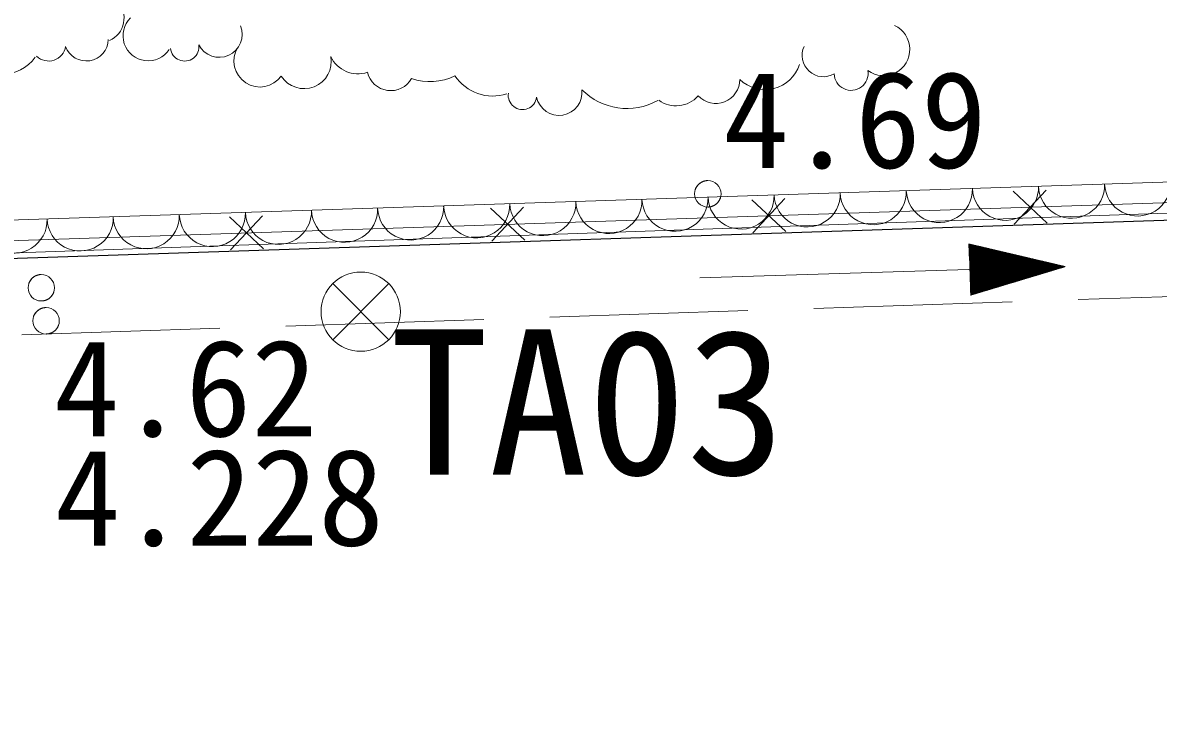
# Model space of a CAD drawing. Units: millimetres, scale not verified. Extents: x -205250 to 205250, y -143500 to 143500.
# Drawn here: x 18139 to 26735, y -17650 to -12355 of the extents above; entities that cross this region are included whole.
import ezdxf
from ezdxf.enums import TextEntityAlignment as Align

# ---------------------------------------------------------------- set-up
doc = ezdxf.new("R2010")
doc.units = ezdxf.units.MM
doc.header["$LTSCALE"] = 500
doc.linetypes.add('DOTTED', pattern=[1.75, 0.25, -1.5])
doc.linetypes.add('USER1', pattern=[4, 3, -1])
for name, color, linetype, lineweight in [('0-1_現況図面', 7, 'Continuous', 13), ('0-2_単点（標高）', 7, 'DOTTED', 18), ('0-3_トラバー基準点・ＫＢＭ', 7, 'Continuous', 13), ('0-5_用地区域', 7, 'Continuous', 25)]:
    doc.layers.add(name, color=color, linetype=linetype, lineweight=lineweight)
doc.styles.add('ＭＳ ゴシック', font='')
doc.styles.get('ＭＳ ゴシック').set_extended_font_data('MS Gothic')

msp = doc.modelspace()

# ---------------------------------------------------------------- linework, layer by layer
at = {"layer": '0-1_現況図面'}
for p, q in [((-24699.6, -15263), (62348, -12385.2)), ((64326, -12481), (-24661, -15410)), ((25635.9, -13629.4), (25894, -13871.1)), ((25885.8, -13621.2), (25644.1, -13879.3)), ((21930.8, -13751.4), (21689.2, -14009.5)), ((23658.4, -13694.5), (23916.5, -13936.1)), ((23908.3, -13686.3), (23666.7, -13944.4)), ((19703.5, -13824.7), (19961.5, -14066.3)), ((19953.3, -13816.5), (19711.7, -14074.5)), ((21680.9, -13759.6), (21939, -14001.2)), ((25300.7, -14030), (25303.1, -14030)), ((25300.8, -14031), (25307.4, -14031)), ((25300.8, -14032), (25311.6, -14032)), ((25300.8, -14033), (25315.9, -14033)), ((25300.9, -14034), (25320.1, -14034)), ((25300.9, -14035), (25324.4, -14035)), ((25300.9, -14036), (25328.6, -14036)), ((25301, -14037), (25332.9, -14037)), ((25301, -14038), (25337.2, -14038)), ((25301, -14039), (25341.4, -14039)), ((25301.1, -14040), (25345.7, -14040)), ((25301.1, -14041), (25349.9, -14041)), ((25301.1, -14042), (25354.2, -14042)), ((25301.2, -14043), (25358.4, -14043)), ((25301.2, -14044), (25362.7, -14044)), ((25301.2, -14045), (25366.9, -14045)), ((25301.2, -14046), (25371.2, -14046)), ((25301.3, -14047), (25375.5, -14047)), ((25301.3, -14048), (25379.7, -14048)), ((25301.3, -14049), (25384, -14049)), ((25301.4, -14050), (25388.2, -14050)), ((25301.4, -14051), (25392.5, -14051)), ((25301.4, -14052), (25396.7, -14052)), ((25301.5, -14053), (25401, -14053)), ((25301.5, -14054), (25405.2, -14054)), ((25301.5, -14055), (25409.5, -14055)), ((25301.6, -14056), (25413.8, -14056)), ((25301.6, -14057), (25418, -14057)), ((25301.6, -14058), (25422.3, -14058)), ((25301.6, -14059), (25426.5, -14059)), ((25301.7, -14060), (25430.8, -14060)), ((25301.7, -14061), (25435, -14061)), ((25301.7, -14062), (25439.3, -14062)), ((25301.8, -14063), (25443.5, -14063)), ((25301.8, -14064), (25447.8, -14064)), ((25301.8, -14065), (25452.1, -14065)), ((25301.9, -14066), (25456.3, -14066)), ((25301.9, -14067), (25460.6, -14067)), ((25301.9, -14068), (25464.8, -14068)), ((25302, -14069), (25469.1, -14069)), ((25302, -14070), (25473.3, -14070)), ((25302, -14071), (25477.6, -14071)), ((25302.1, -14072), (25481.8, -14072)), ((25302.1, -14073), (25486.1, -14073)), ((25302.1, -14074), (25490.4, -14074)), ((25302.1, -14075), (25494.6, -14075)), ((25302.2, -14076), (25498.9, -14076)), ((25302.2, -14077), (25503.1, -14077)), ((25302.2, -14078), (25507.4, -14078)), ((25302.3, -14079), (25511.6, -14079)), ((25302.3, -14080), (25515.9, -14080)), ((25302.3, -14081), (25520.1, -14081)), ((25302.4, -14082), (25524.4, -14082)), ((25302.4, -14083), (25528.7, -14083)), ((25302.4, -14084), (25532.9, -14084)), ((25302.5, -14085), (25537.2, -14085)), ((25302.5, -14086), (25541.4, -14086)), ((25302.5, -14087), (25545.7, -14087)), ((25302.5, -14088), (25549.9, -14088)), ((25302.6, -14089), (25554.2, -14089)), ((25302.6, -14090), (25558.4, -14090)), ((25302.6, -14091), (25562.7, -14091)), ((25302.7, -14092), (25567, -14092)), ((25302.7, -14093), (25571.2, -14093)), ((25302.7, -14094), (25575.5, -14094)), ((25302.8, -14095), (25579.7, -14095)), ((25302.8, -14096), (25584, -14096)), ((25302.8, -14097), (25588.2, -14097)), ((25302.9, -14098), (25592.5, -14098)), ((25302.9, -14099), (25596.7, -14099)), ((25302.9, -14100), (25601, -14100)), ((25302.9, -14101), (25605.3, -14101)), ((25303, -14102), (25609.5, -14102)), ((25303, -14103), (25613.8, -14103)), ((25303, -14104), (25618, -14104)), ((25303.1, -14105), (25622.3, -14105)), ((25303.1, -14106), (25626.5, -14106)), ((25303.1, -14107), (25630.8, -14107)), ((25303.2, -14108), (25635, -14108)), ((25303.2, -14109), (25639.3, -14109)), ((25303.2, -14110), (25643.6, -14110)), ((25303.3, -14111), (25647.8, -14111)), ((25303.3, -14112), (25652.1, -14112)), ((25303.3, -14113), (25656.3, -14113)), ((25303.4, -14114), (25660.6, -14114)), ((25303.4, -14115), (25664.8, -14115)), ((25303.4, -14116), (25669.1, -14116)), ((25303.4, -14117), (25673.3, -14117)), ((25303.5, -14118), (25677.6, -14118)), ((25303.5, -14119), (25681.9, -14119)), ((25303.5, -14120), (25686.1, -14120)), ((25303.6, -14121), (25690.4, -14121)), ((25303.6, -14122), (25694.6, -14122)), ((25303.6, -14123), (25698.9, -14123)), ((25303.7, -14124), (25703.1, -14124)), ((25303.7, -14125), (25707.4, -14125)), ((25303.7, -14126), (25711.6, -14126)), ((25303.8, -14127), (25715.9, -14127)), ((25303.8, -14128), (25720.2, -14128)), ((25303.8, -14129), (25724.4, -14129)), ((25303.8, -14130), (25728.7, -14130)), ((25303.9, -14131), (25732.9, -14131)), ((25303.9, -14132), (25737.2, -14132)), ((25303.9, -14133), (25741.4, -14133)), ((25304, -14134), (25745.7, -14134)), ((25304, -14135), (25749.9, -14135)), ((25304, -14136), (25754.2, -14136)), ((25304.1, -14137), (25758.4, -14137)), ((25304.1, -14138), (25762.7, -14138)), ((25304.1, -14139), (25767, -14139)), ((25304.2, -14140), (25771.2, -14140)), ((25304.2, -14141), (25775.5, -14141)), ((25304.2, -14142), (25779.7, -14142)), ((25304.3, -14143), (25784, -14143)), ((25304.3, -14144), (25788.2, -14144)), ((25304.3, -14145), (25792.5, -14145)), ((25304.3, -14146), (25796.7, -14146)), ((25304.4, -14147), (25801, -14147)), ((25304.4, -14148), (25805.3, -14148)), ((25304.4, -14149), (25809.5, -14149)), ((25304.5, -14150), (25813.8, -14150)), ((25304.5, -14151), (25818, -14151)), ((25304.5, -14152), (25822.3, -14152)), ((25304.6, -14153), (25826.5, -14153)), ((25304.6, -14154), (25830.8, -14154)), ((25304.6, -14155), (25835, -14155)), ((25304.7, -14156), (25839.3, -14156)), ((25304.7, -14157), (25843.6, -14157)), ((25304.7, -14158), (25847.8, -14158)), ((25304.7, -14159), (25852.1, -14159)), ((25304.8, -14160), (25856.3, -14160)), ((25304.8, -14161), (25860.6, -14161)), ((25304.8, -14162), (25864.8, -14162)), ((25304.9, -14163), (25869.1, -14163)), ((25304.9, -14164), (25873.3, -14164)), ((25304.9, -14165), (25877.6, -14165)), ((25305, -14166), (25881.9, -14166)), ((25305, -14167), (25886.1, -14167)), ((25305, -14168), (25890.4, -14168)), ((25305.1, -14169), (25894.6, -14169)), ((25305.1, -14170), (25898.9, -14170)), ((25305.1, -14171), (25903.1, -14171)), ((25305.2, -14172), (25907.4, -14172)), ((25305.2, -14173), (25911.6, -14173)), ((25305.2, -14174), (25915.9, -14174)), ((25305.2, -14175), (25920.2, -14175)), ((25305.3, -14176), (25924.4, -14176)), ((25305.3, -14177), (25928.7, -14177)), ((25305.3, -14178), (25932.9, -14178)), ((25305.4, -14179), (25937.2, -14179)), ((25305.4, -14180), (25941.4, -14180)), ((25305.4, -14181), (25945.7, -14181)), ((25305.5, -14182), (25949.9, -14182)), ((23265.3, -14286.8), (26030.8, -14201)), ((25305.5, -14183), (25954.2, -14183)), ((25305.5, -14184), (25958.5, -14184)), ((25305.6, -14185), (25962.7, -14185)), ((25305.6, -14186), (25967, -14186)), ((25305.6, -14187), (25971.2, -14187)), ((25305.6, -14188), (25975.5, -14188)), ((25305.7, -14189), (25979.7, -14189)), ((25305.7, -14190), (25984, -14190)), ((25305.7, -14191), (25988.2, -14191)), ((25305.8, -14192), (25992.5, -14192)), ((25305.8, -14193), (25996.8, -14193)), ((25305.8, -14194), (26001, -14194)), ((25305.9, -14195), (26005.3, -14195)), ((25305.9, -14196), (26009.5, -14196)), ((25305.9, -14197), (26013.8, -14197)), ((25306, -14198), (26018, -14198)), ((25306, -14199), (26022.3, -14199)), ((25306, -14200), (26026.5, -14200)), ((25306.1, -14201), (26030.8, -14201)), ((25306.1, -14202), (26027.6, -14202)), ((25306.1, -14203), (26024.2, -14203)), ((25306.1, -14204), (26020.9, -14204)), ((25306.2, -14205), (26017.6, -14205)), ((25306.2, -14206), (26014.3, -14206)), ((25306.2, -14207), (26011, -14207)), ((25306.3, -14208), (26007.7, -14208)), ((25306.3, -14209), (26004.3, -14209)), ((25306.3, -14210), (26001, -14210)), ((25306.4, -14211), (25997.7, -14211)), ((25306.4, -14212), (25994.4, -14212)), ((25306.4, -14213), (25991.1, -14213)), ((25306.5, -14214), (25987.8, -14214)), ((25306.5, -14215), (25984.4, -14215)), ((25306.5, -14216), (25981.1, -14216)), ((25306.5, -14217), (25977.8, -14217)), ((25306.6, -14218), (25974.5, -14218)), ((25306.6, -14219), (25971.2, -14219)), ((25306.6, -14220), (25967.8, -14220)), ((25306.7, -14221), (25964.5, -14221)), ((25306.7, -14222), (25961.2, -14222)), ((25306.7, -14223), (25957.9, -14223)), ((25306.8, -14224), (25954.6, -14224)), ((25306.8, -14225), (25951.3, -14225)), ((25306.8, -14226), (25947.9, -14226)), ((25306.9, -14227), (25944.6, -14227)), ((25306.9, -14228), (25941.3, -14228)), ((25306.9, -14229), (25938, -14229)), ((25306.9, -14230), (25934.7, -14230)), ((25307, -14231), (25931.4, -14231)), ((25307, -14232), (25928, -14232)), ((25307, -14233), (25924.7, -14233)), ((25307.1, -14234), (25921.4, -14234)), ((25307.1, -14235), (25918.1, -14235)), ((25307.1, -14236), (25914.8, -14236)), ((25307.2, -14237), (25911.5, -14237)), ((25307.2, -14238), (25908.1, -14238)), ((25307.2, -14239), (25904.8, -14239)), ((25307.3, -14240), (25901.5, -14240)), ((25307.3, -14241), (25898.2, -14241)), ((25307.3, -14242), (25894.9, -14242)), ((25307.4, -14243), (25891.6, -14243)), ((25307.4, -14244), (25888.2, -14244)), ((25307.4, -14245), (25884.9, -14245)), ((25307.4, -14246), (25881.6, -14246)), ((25307.5, -14247), (25878.3, -14247)), ((25307.5, -14248), (25875, -14248)), ((25307.5, -14249), (25871.7, -14249)), ((25307.6, -14250), (25868.3, -14250)), ((25307.6, -14251), (25865, -14251)), ((25307.6, -14252), (25861.7, -14252)), ((25307.7, -14253), (25858.4, -14253)), ((25307.7, -14254), (25855.1, -14254)), ((25307.7, -14255), (25851.7, -14255)), ((25307.8, -14256), (25848.4, -14256)), ((25307.8, -14257), (25845.1, -14257)), ((25307.8, -14258), (25841.8, -14258)), ((25307.8, -14259), (25838.5, -14259)), ((25307.9, -14260), (25835.2, -14260)), ((25307.9, -14261), (25831.8, -14261)), ((25307.9, -14262), (25828.5, -14262)), ((25308, -14263), (25825.2, -14263)), ((25308, -14264), (25821.9, -14264)), ((25308, -14265), (25818.6, -14265)), ((25308.1, -14266), (25815.3, -14266)), ((25308.1, -14267), (25811.9, -14267)), ((25308.1, -14268), (25808.6, -14268)), ((25308.2, -14269), (25805.3, -14269)), ((25308.2, -14270), (25802, -14270)), ((25308.2, -14271), (25798.7, -14271)), ((25308.3, -14272), (25795.4, -14272)), ((25308.3, -14273), (25792, -14273)), ((25308.3, -14274), (25788.7, -14274)), ((25308.3, -14275), (25785.4, -14275)), ((25308.4, -14276), (25782.1, -14276)), ((25308.4, -14277), (25778.8, -14277)), ((25308.4, -14278), (25775.5, -14278)), ((25308.5, -14279), (25772.1, -14279)), ((25308.5, -14280), (25768.8, -14280)), ((25308.5, -14281), (25765.5, -14281)), ((25308.6, -14282), (25762.2, -14282)), ((25308.6, -14283), (25758.9, -14283)), ((25308.6, -14284), (25755.5, -14284)), ((25308.7, -14285), (25752.2, -14285)), ((25308.7, -14286), (25748.9, -14286)), ((25308.7, -14287), (25745.6, -14287)), ((25308.7, -14288), (25742.3, -14288)), ((25308.8, -14289), (25739, -14289)), ((25308.8, -14290), (25735.6, -14290)), ((25308.8, -14291), (25732.3, -14291)), ((25308.9, -14292), (25729, -14292)), ((25308.9, -14293), (25725.7, -14293)), ((25308.9, -14294), (25722.4, -14294)), ((25309, -14295), (25719.1, -14295)), ((25309, -14296), (25715.7, -14296)), ((25309, -14297), (25712.4, -14297)), ((25309.1, -14298), (25709.1, -14298)), ((25309.1, -14299), (25705.8, -14299)), ((25309.1, -14300), (25702.5, -14300)), ((25309.2, -14301), (25699.2, -14301)), ((25309.2, -14302), (25695.8, -14302)), ((25309.2, -14303), (25692.5, -14303)), ((25309.2, -14304), (25689.2, -14304)), ((25309.3, -14305), (25685.9, -14305)), ((25309.3, -14306), (25682.6, -14306)), ((25309.3, -14307), (25679.3, -14307)), ((25309.4, -14308), (25675.9, -14308)), ((25309.4, -14309), (25672.6, -14309)), ((25309.4, -14310), (25669.3, -14310)), ((25309.5, -14311), (25666, -14311)), ((25309.5, -14312), (25662.7, -14312)), ((25309.5, -14313), (25659.4, -14313)), ((25309.6, -14314), (25656, -14314)), ((25309.6, -14315), (25652.7, -14315)), ((25309.6, -14316), (25649.4, -14316)), ((25309.6, -14317), (25646.1, -14317)), ((25309.7, -14318), (25642.8, -14318)), ((25309.7, -14319), (25639.4, -14319)), ((25309.7, -14320), (25636.1, -14320)), ((25309.8, -14321), (25632.8, -14321)), ((25309.8, -14322), (25629.5, -14322)), ((25309.8, -14323), (25626.2, -14323)), ((25309.9, -14324), (25622.9, -14324)), ((25309.9, -14325), (25619.5, -14325)), ((25309.9, -14326), (25616.2, -14326)), ((25310, -14327), (25612.9, -14327)), ((25310, -14328), (25609.6, -14328)), ((25310, -14329), (25606.3, -14329)), ((25310.1, -14330), (25603, -14330)), ((25310.1, -14331), (25599.6, -14331)), ((25310.1, -14332), (25596.3, -14332)), ((25310.1, -14333), (25593, -14333)), ((25310.2, -14334), (25589.7, -14334)), ((25310.2, -14335), (25586.4, -14335)), ((25310.2, -14336), (25583.1, -14336)), ((25310.3, -14337), (25579.7, -14337)), ((25310.3, -14338), (25576.4, -14338)), ((25310.3, -14339), (25573.1, -14339)), ((25310.4, -14340), (25569.8, -14340)), ((25310.4, -14341), (25566.5, -14341)), ((25310.4, -14342), (25563.2, -14342)), ((25310.5, -14343), (25559.8, -14343)), ((25310.5, -14344), (25556.5, -14344)), ((25310.5, -14345), (25553.2, -14345)), ((25310.5, -14346), (25549.9, -14346)), ((25310.6, -14347), (25546.6, -14347)), ((25310.6, -14348), (25543.3, -14348)), ((25310.6, -14349), (25539.9, -14349)), ((25310.7, -14350), (25536.6, -14350)), ((25310.7, -14351), (25533.3, -14351)), ((25310.7, -14352), (25530, -14352)), ((25310.8, -14353), (25526.7, -14353)), ((25310.8, -14354), (25523.3, -14354)), ((25310.8, -14355), (25520, -14355)), ((25310.9, -14356), (25516.7, -14356)), ((25310.9, -14357), (25513.4, -14357)), ((25310.9, -14358), (25510.1, -14358)), ((25310.9, -14359), (25506.8, -14359)), ((25311, -14360), (25503.4, -14360)), ((25311, -14361), (25500.1, -14361)), ((25311, -14362), (25496.8, -14362)), ((25311.1, -14363), (25493.5, -14363)), ((25311.1, -14364), (25490.2, -14364)), ((25311.1, -14365), (25486.9, -14365)), ((25311.2, -14366), (25483.5, -14366)), ((25311.2, -14367), (25480.2, -14367)), ((25311.2, -14368), (25476.9, -14368)), ((25311.3, -14369), (25473.6, -14369)), ((25311.3, -14370), (25470.3, -14370)), ((25311.3, -14371), (25467, -14371)), ((25311.4, -14372), (25463.6, -14372)), ((25311.4, -14373), (25460.3, -14373)), ((25311.4, -14374), (25457, -14374)), ((25311.4, -14375), (25453.7, -14375)), ((25311.5, -14376), (25450.4, -14376)), ((25311.5, -14377), (25447.1, -14377)), ((25311.5, -14378), (25443.7, -14378)), ((25311.6, -14379), (25440.4, -14379)), ((25311.6, -14380), (25437.1, -14380)), ((25311.6, -14381), (25433.8, -14381)), ((25311.7, -14382), (25430.5, -14382)), ((25311.7, -14383), (25427.1, -14383)), ((25311.7, -14384), (25423.8, -14384)), ((25311.8, -14385), (25420.5, -14385)), ((25311.8, -14386), (25417.2, -14386)), ((25311.8, -14387), (25413.9, -14387)), ((25311.8, -14388), (25410.6, -14388)), ((25311.9, -14389), (25407.2, -14389)), ((25311.9, -14390), (25403.9, -14390)), ((25311.9, -14391), (25400.6, -14391)), ((25312, -14392), (25397.3, -14392)), ((25312, -14393), (25394, -14393)), ((25312, -14394), (25390.7, -14394)), ((25312.1, -14395), (25387.3, -14395)), ((25312.1, -14396), (25384, -14396)), ((25312.1, -14397), (25380.7, -14397)), ((25312.2, -14398), (25377.4, -14398)), ((25312.2, -14399), (25374.1, -14399)), ((25312.2, -14400), (25370.8, -14400)), ((25312.3, -14401), (25367.4, -14401)), ((25312.3, -14402), (25364.1, -14402)), ((25312.3, -14403), (25360.8, -14403)), ((25312.3, -14404), (25357.5, -14404)), ((25312.4, -14405), (25354.2, -14405)), ((25312.4, -14406), (25350.9, -14406)), ((25312.4, -14407), (25347.5, -14407)), ((25312.5, -14408), (25344.2, -14408)), ((25312.5, -14409), (25340.9, -14409)), ((25312.5, -14410), (25337.6, -14410)), ((25312.6, -14411), (25334.3, -14411)), ((25312.6, -14412), (25331, -14412)), ((25312.6, -14413), (25327.6, -14413)), ((25312.7, -14414), (25324.3, -14414)), ((25312.7, -14415), (25321, -14415)), ((25312.7, -14416), (25317.7, -14416)), ((25312.7, -14417), (25314.4, -14417))]:
    msp.add_line(p, q, dxfattribs=at)
msp.add_lwpolyline([(69577.4, -12398.3), (27317.9, -13779.3), (-2845.9, -14818.3), (-24632.1, -15511.3)], dxfattribs=at)
at = {"layer": '0-1_現況図面', "linetype": 'USER1'}
msp.add_lwpolyline([(69603.1, -12997.8), (-2826, -15418), (-24613.1, -16107.5)], dxfattribs=at)
at = {"layer": '0-1_現況図面', "linetype": 'DOTTED', "lineweight": 18}
msp.add_lwpolyline([(26030.8, -14201), (25300.7, -14029.4), (25312.8, -14417.5)], close=True, dxfattribs=at)
at = {"layer": '0-1_現況図面'}
for centre, radius, start, end in [((18720.6, -12321.1), 185.6, 294.28775, 43.29334), ((19088.9, -12453), 190.6, 134.7344, 326.75241), ((24654.7, -12556.5), 199.4, 233.68147, 64.99594), ((19626.8, -12443.4), 173.7, 207.1096, 21.90567), ((18334.7, -12514.6), 130.7, 226.27951, 350.61659), ((18620, -12478.1), 166.7, 200.26766, 358.59105), ((19365.3, -12537.5), 107.9, 186.57051, 7.93116), ((19935.6, -12644.3), 197.4, 148.80535, 324.66093), ((24200, -12602.5), 161.5, 154.88753, 300.44374), ((17970.2, -12422.5), 327.2, 218.6356, 323.78334), ((20270, -12649.2), 204.9, 212.21389, 10.80623), ((20675.9, -12517.4), 224.9, 204.54339, 288.82492), ((23757.4, -12587.5), 274.1, 225.94003, 342.25531), ((24410.1, -12738.8), 128.3, 181.29612, 9.6941), ((20924.7, -12688), 181.3, 193.47419, 330.598), ((21222.4, -12391), 410.5, 250.09543, 297.19769), ((21698.6, -12563), 347.2, 213.80384, 287.69688), ((23385.5, -12784.9), 181.3, 223.03749, 0.1613), ((21922.2, -12905), 107.9, 171.43615, 352.7968), ((22199.2, -12882.5), 173.7, 191.97524, 6.77131), ((22713.6, -12522.4), 481.8, 224.80576, 298.76705), ((23084.9, -12759.3), 224.9, 234.10669, 318.38822), ((26078.2, -13584.3), 250.3, 181.89351, 1.89351), ((26578.5, -13567.8), 250.3, 181.89351, 1.89351), ((23576.8, -13667), 250.3, 181.89351, 1.89351), ((24077.1, -13650.5), 250.3, 181.89351, 1.89351), ((24577.4, -13633.9), 250.3, 181.89351, 1.89351), ((25077.6, -13617.4), 250.3, 181.89351, 1.89351), ((25577.9, -13600.9), 250.3, 181.89351, 1.89351), ((21075.5, -13749.7), 250.3, 181.89351, 1.89351), ((21575.7, -13733.2), 250.3, 181.89351, 1.89351), ((22076, -13716.6), 250.3, 181.89351, 1.89351), ((22576.3, -13700.1), 250.3, 181.89351, 1.89351), ((23076.6, -13683.6), 250.3, 181.89351, 1.89351), ((18574.1, -13832.4), 250.3, 181.89351, 1.89351), ((19074.4, -13815.9), 250.3, 181.89351, 1.89351), ((19574.6, -13799.3), 250.3, 181.89351, 1.89351), ((20074.9, -13782.8), 250.3, 181.89351, 1.89351), ((20575.2, -13766.3), 250.3, 181.89351, 1.89351), ((18073.8, -13849), 250.3, 181.89351, 1.89351)]:
    msp.add_arc(centre, radius, start, end, dxfattribs=at)
at = {"layer": '0-2_単点（標高）', "linetype": 'Continuous', "lineweight": 13}
for centre in [(23325, -13650), (18280, -14361), (18316, -14611)]:
    msp.add_circle(centre, 100, dxfattribs=at)
at = {"layer": '0-2_単点（標高）'}
for centre, start, end in [((23325, -13650), 90, 270), ((23325, -13650), 270, 90), ((18280, -14361), 90, 270), ((18280, -14361), 270, 90), ((18316, -14611), 90, 270), ((18316, -14611), 270, 90)]:
    msp.add_arc(centre, 100, start, end, dxfattribs=at)
at = {"layer": '0-3_トラバー基準点・ＫＢＭ'}
for p, q in [((20485.9, -14754.1), (20910.1, -14329.9)), ((20485.9, -14329.9), (20910.1, -14754.1))]:
    msp.add_line(p, q, dxfattribs=at)
msp.add_circle((20698, -14542), 300, dxfattribs=at)
at = {"layer": '0-5_用地区域', "color": 1}
msp.add_line((-118318.2, -18676), (69038, -12442), dxfattribs=at)

# ---------------------------------------------------------------- texts
at = {"layer": '0-2_単点（標高）', "style": 'ＭＳ ゴシック'}
for s, p in [('4.69', (23441.5, -13674.4)), ('4.62', (18373.9, -15705.5)), ('4.228', (18380.8, -16532.4))]:
    msp.add_text(s, height=733.1, dxfattribs=at).set_placement(p, align=Align.BOTTOM_LEFT)
at = {"layer": '0-3_トラバー基準点・ＫＢＭ', "style": 'ＭＳ ゴシック'}
msp.add_text('TA03', height=1100, dxfattribs=at).set_placement((20917.9, -16105.2), align=Align.BOTTOM_LEFT)

doc.saveas('drawing.dxf')
